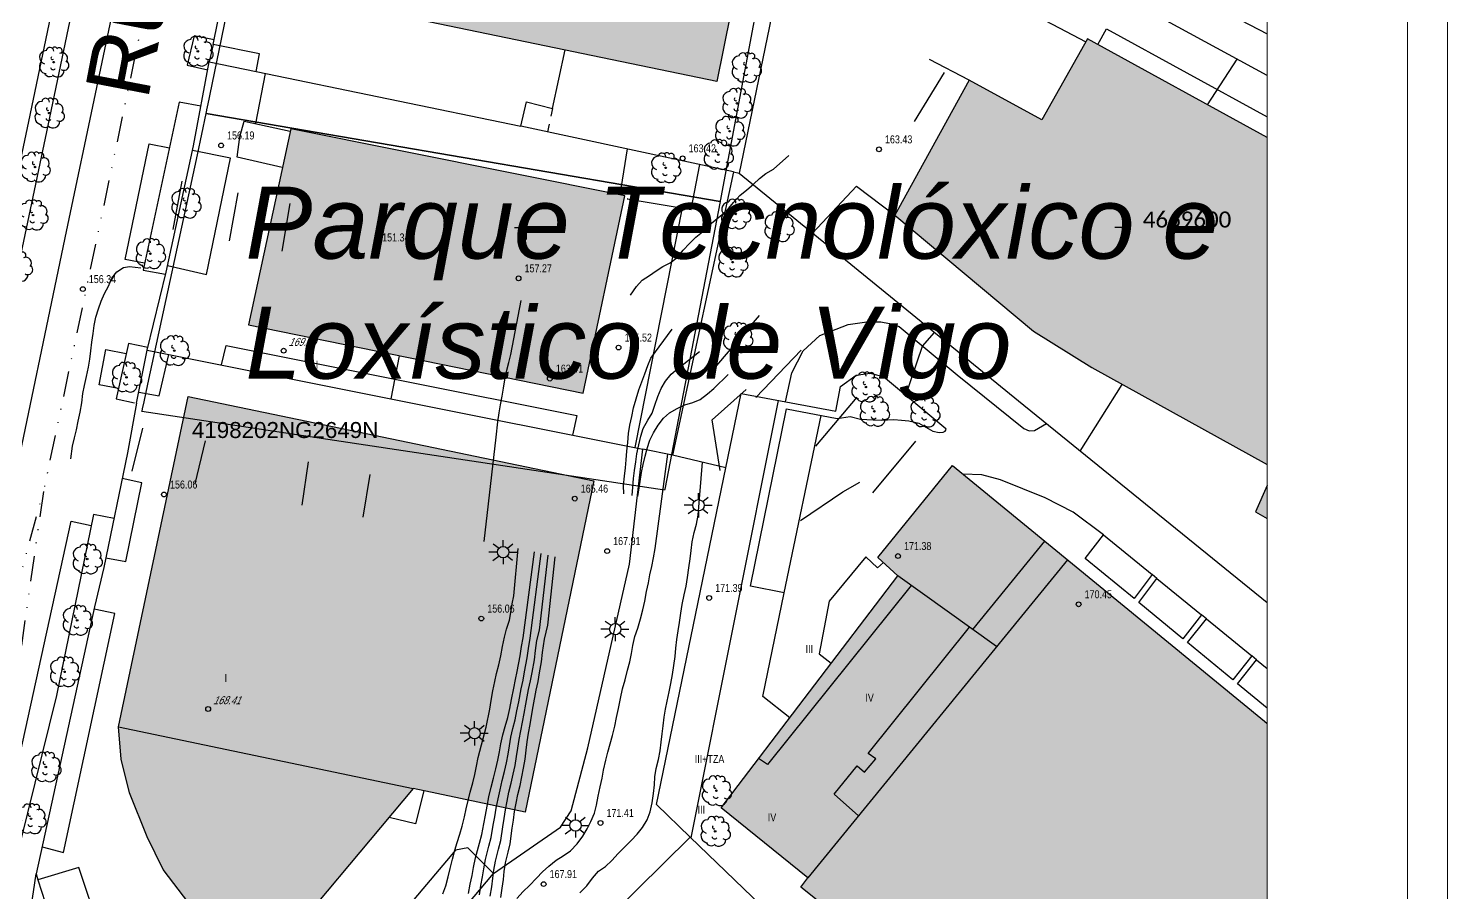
# Model space of a CAD drawing. Header units: metres. Extents: x 523256 to 524015, y 4669220 to 4669814.
# Drawn here: x 523837.7 to 524015.1, y 4669516.9 to 4669624.9 of the extents above; entities that cross this region are included whole.
import ezdxf
from ezdxf.enums import TextEntityAlignment as Align

# ---------------------------------------------------------------- set-up
doc = ezdxf.new("R2010")
doc.units = ezdxf.units.M
doc.header["$MEASUREMENT"] = 0
doc.linetypes.add('DISCONT', pattern=[2, 1, -1])
doc.linetypes.add('MORSE_D', pattern=[31.75, 12.7, -6.35, 0, -6.35, 0, -6.35])
for name, color, linetype in [('000000 Nombre Calle', 7, 'Continuous'), ('031006 Cota terreno', 9, 'Continuous'), ('031007 Cota edificio', 7, 'Continuous'), ('032011 Curva cada 1 m', 40, 'Continuous'), ('032015 Curva cada 5 m', 34, 'Continuous'), ('033006 Texto cota terreno', 9, 'Continuous'), ('033007 Texto cota edificio', 9, 'Continuous'), ('052004 Porche Tejavana', 7, 'Continuous'), ('052006 Division alturas', 9, 'Continuous'), ('052016 Cobertizo', 7, 'Continuous'), ('052019 Cubierta edificio auxiliar', 9, 'DISCONT'), ('052020 Edificacion alero', 2, 'Continuous'), ('052027 Edificacion por pie_alero', 2, 'Continuous'), ('053006 Texto altura edificio', 7, 'Continuous'), ('053009 Texto altura edificio predominante', 7, 'Continuous'), ('072004 Bordillo Acera', 1, 'Continuous'), ('072027 Pavimento', 9, 'Continuous'), ('082001 Valla Alambrada', 7, 'ALAMBRADA'), ('082002 Muro Tapia', 6, 'Continuous'), ('082003 Puerta', 7, 'Continuous'), ('101001 Arbol', 3, 'Continuous'), ('102006 Seto', 3, 'SETO'), ('141002 Farola pie', 7, 'Continuous'), ('192009 Grandes aparcamientos', 9, 'Continuous'), ('202001 Eje Calle', 254, 'MORSE_D'), ('990001 Sombreados', 7, 'Continuous'), ('992007 Cuadricula', 7, 'Continuous'), ('993007 Textos cuadricula', 7, 'Continuous'), ('PARCELA', 7, 'Continuous'), ('REFCATASTRAL', 7, 'Continuous')]:
    doc.layers.add(name, color=color, linetype=linetype)
doc.layers.add('992006 Lineas cajetin', color=7, linetype='Continuous', lineweight=0)
doc.styles.add('Legend', font='calibri.ttf')
doc.styles.get("Standard").update_dxf_attribs({"font": 'arial.ttf'})
doc.linetypes.add('ALAMBRADA', pattern='A,3,[131,GEOGRAMA.SHX,S=0.5,R=0,X=0,Y=0],3', length=6)
doc.linetypes.add('SETO', pattern='A,0,-1.2,1,[135,GEOGRAMA.SHX,S=0.4,R=0,X=0.5,Y=-0.5],1', length=3.2)

# ---------------------------------------------------------------- blocks, each defined once
blk = doc.blocks.new('COTAP')
at = {"color": 0}
blk.add_circle((0, 0), 0.3, dxfattribs=at)
blk = doc.blocks.new('ARBOL')
at = {"color": 0}
blk.add_circle((0, 0), 0.0939, dxfattribs=at)
for centre, radius, start, end in [((-0.45, 1.37), 0.48, 359.2878, 173.6078), ((0.16, 1.55), 0.336, 23.1565, 160.4665), ((0.7, 1.41), 0.384, 301.578, 139.328), ((-0.9, 0.61), 0.852, 92.28, 254.58), ((-0.15, 0.51), 0.192, 119.14, 310.56), ((1.05, 0.46), 0.708, 319.8556, 114.7656), ((1.31, -0.4), 0.612, 235.5275, 62.0275), ((-0.89, -0.54), 0.888, 142.64, 266.54), ((-0.48, -1.08), 0.72, 213.78, 295.32), ((-0.06, -0.61), 0.336, 189.64, 323.88), ((0.48, -1), 0.852, 224.67, 0.24)]:
    blk.add_arc(centre, radius, start, end, dxfattribs=at)
blk = doc.blocks.new('FAROLA')
at = {"color": 0}
for p, q in [((-0.71, 0), (-1.79, 0)), ((-1.26, 1.02), (-0.51, 0.49)), ((0, 0.71), (0, 1.51)), ((1.21, 0.98), (0.55, 0.45)), ((0.71, 0), (1.71, 0)), ((-1.3, -1.04), (-0.51, -0.48)), ((0, -0.71), (0, -1.51)), ((1.17, -1.04), (0.51, -0.49))]:
    blk.add_line(p, q, dxfattribs=at)
blk.add_circle((0, 0), 0.71, dxfattribs=at)

msp = doc.modelspace()

# ---------------------------------------------------------------- hatches: boundary and pattern name
at = {"layer": '990001 Sombreados', "true_color": 0xafafaf}
for points in [[(523876.11849, 4669659.45038), (523929.78849, 4669648.21038), (523923.74849, 4669618.27038), (523870.00849, 4669629.43038)], [(523912.28849, 4669603.97038), (523870.50849, 4669612.33038), (523865.22849, 4669587.82038), (523907.05849, 4669579.29038)], [(523908.37849, 4669568.35038), (523899.79849, 4669526.92038), (523885.82849, 4669529.86038), (523867.11849, 4669507.52038), (523861.54849, 4669511.85038), (523857.76849, 4669515.53038), (523854.58849, 4669519.75038), (523852.56849, 4669523.84038), (523850.34849, 4669529.33038), (523849.31849, 4669533.55038), (523849.00849, 4669537.58038), (523857.71849, 4669578.87038)], [(523992.54849, 4669470.52381), (523992.22849, 4669470.78038), (523987.37849, 4669474.72038), (523983.53849, 4669469.92038), (523956.18849, 4669496.67038), (523957.76849, 4669498.82038), (523934.27849, 4669517.52038), (523935.14849, 4669518.69038), (523924.29849, 4669527.46038), (523946.36849, 4669556.44038), (523943.89849, 4669558.76038), (523953.21849, 4669570.23038), (523992.22849, 4669538.27038), (523992.54849, 4669538.00827)]]:
    msp.add_hatch(color=253, dxfattribs=at).paths.add_polyline_path(points, flags=0)
h = msp.add_hatch(color=253, dxfattribs=at)
h.paths.add_polyline_path([(523992.54849, 4669563.63222), (523992.54849, 4669567.72927), (523991.06849, 4669564.44038)], flags=0)
h.paths.add_polyline_path([(523992.54849, 4669611.26536), (523970.09849, 4669623.59038), (523964.37849, 4669613.48038), (523955.31849, 4669618.42038), (523946.01849, 4669601.54038), (523963.34849, 4669587.06038), (523970.61849, 4669582.49038), (523992.54849, 4669570.36562)], flags=0)

# ---------------------------------------------------------------- linework, layer by layer
at = {"layer": '032011 Curva cada 1 m'}
for points, elevation in [([(523948.49, 4669613.25), (523952.24, 4669619.39)], 164), ([(523912.97, 4669591.56), (523913.74, 4669592.62), (523914.45, 4669593.41), (523915.34, 4669593.99), (523916.17, 4669594.59), (523917.04, 4669595.14), (523917.95, 4669595.6), (523918.83, 4669596.25), (523919.55, 4669597.16), (523920.34, 4669598.02), (523921.16, 4669598.79), (523921.97, 4669599.45), (523922.69, 4669600.2), (523923.54, 4669600.93), (523924.44, 4669601.63), (523925.21, 4669602.37), (523925.89, 4669603.16), (523926.63, 4669604.01), (523927.5, 4669604.72), (523928.33, 4669605.41), (523929.09, 4669606.14), (523929.88, 4669606.77), (523930.83, 4669607.28), (523932.78, 4669609.01)], 164), ([(523855.84, 4669599.75), (523856.94, 4669605.78)], 154), ([(523862.85, 4669598.35), (523863.93, 4669604.34)], 153), ([(523869.46, 4669597.03), (523870.46, 4669603)], 152), ([(523843.03, 4669571.08), (523843.26, 4669572.65), (523843.5, 4669573.71), (523843.75, 4669574.69), (523843.94, 4669575.8), (523844.21, 4669576.92), (523844.4, 4669578.08), (523844.55, 4669579.23), (523844.75, 4669580.27), (523844.99, 4669581.37), (523845.23, 4669582.55), (523845.4, 4669583.55), (523845.54, 4669584.6), (523845.66, 4669585.67), (523845.83, 4669586.77), (523845.96, 4669587.77), (523846.16, 4669588.81), (523846.51, 4669589.85), (523846.83, 4669590.8), (523847.24, 4669591.76), (523847.74, 4669592.67), (523848.17, 4669593.65), (523848.8, 4669594.45), (523849.63, 4669595.02), (523850.38, 4669595.12), (523851.8, 4669594.96)], 157), ([(523894.7, 4669560.74), (523896.21, 4669573.77), (523896.41, 4669575.72), (523896.58, 4669576.83), (523896.72, 4669577.85), (523896.92, 4669578.92), (523897.1, 4669579.91), (523897.27, 4669580.97), (523897.5, 4669581.99), (523897.77, 4669583.13), (523898.03, 4669584.13), (523899.33, 4669590.88)], 163), ([(523923.77, 4669582.75), (523929.11, 4669589.01)], 166), ([(523912.13, 4669566.71), (523912.12, 4669567.76), (523912.21, 4669568.93), (523912.35, 4669569.95), (523912.45, 4669570.95), (523912.54, 4669572.03), (523912.64, 4669573.13), (523912.73, 4669574.23), (523912.91, 4669575.31), (523913.14, 4669576.38), (523913.36, 4669577.47), (523913.69, 4669578.6), (523914.04, 4669579.7), (523914.39, 4669580.69), (523914.76, 4669581.69), (523915.14, 4669582.75), (523915.54, 4669583.67), (523918.19, 4669587.31)], 166), ([(523913.2, 4669566.51), (523913.26, 4669567.53), (523913.35, 4669568.62), (523913.49, 4669569.62), (523913.63, 4669570.69), (523913.79, 4669571.72), (523914.04, 4669572.84), (523914.27, 4669573.92), (523914.58, 4669574.89), (523915.14, 4669575.9), (523915.68, 4669576.79), (523916, 4669577.78), (523916.38, 4669578.88), (523916.83, 4669579.88), (523917.37, 4669580.79), (523918.04, 4669581.67), (523918.87, 4669582.35), (523921.6, 4669584.52)], 167), ([(523928.66, 4669578.76), (523934.3, 4669584.67)], 167), ([(523913.89, 4669566.38), (523914.19, 4669568.24), (523914.34, 4669569.36), (523914.58, 4669570.38), (523914.8, 4669571.41), (523915.05, 4669572.38), (523915.4, 4669573.42), (523915.85, 4669574.34), (523916.44, 4669575.28), (523917.1, 4669576.18), (523917.86, 4669576.84), (523918.79, 4669577.38), (523919.76, 4669577.84), (523920.76, 4669578.14), (523921.69, 4669578.51), (523922.61, 4669579.2), (523923.41, 4669579.87), (523925.17, 4669581.61)], 168), ([(523924.18, 4669569.63), (523923.2, 4669575.94), (523927.45, 4669579.75)], 169), ([(523936.14, 4669572.66), (523941.32, 4669578.8)], 168), ([(523850.71, 4669569.54), (523852.03, 4669574.93)], 158), ([(523858.56, 4669567.97), (523859.85, 4669573.34)], 159), ([(523943.27, 4669566.83), (523948.65, 4669573.27)], 169), ([(523871.94, 4669565.29), (523872.75, 4669570.71)], 161), ([(523879.55, 4669563.77), (523880.43, 4669569.14)], 162), ([(523934.23, 4669563.37), (523939.53, 4669566.94), (523941.63, 4669568.17)], 171), ([(523889.54, 4669516.71), (523889.9, 4669517.72), (523890.2, 4669518.82), (523890.46, 4669519.85), (523890.72, 4669521.05), (523891.01, 4669522.15), (523891.31, 4669523.11), (523891.63, 4669524.14), (523891.93, 4669525.18), (523892.25, 4669526.31), (523892.45, 4669527.32), (523892.7, 4669528.38), (523892.96, 4669529.4), (523893.27, 4669530.57), (523893.53, 4669531.61), (523893.75, 4669532.66), (523893.95, 4669533.76), (523894.95, 4669537.53), (523895.4, 4669539.78), (523895.56, 4669540.88), (523895.78, 4669542.06), (523896.03, 4669543.23), (523896.25, 4669544.23), (523896.54, 4669545.31), (523896.79, 4669546.45), (523896.99, 4669547.61), (523897.23, 4669548.79), (523897.5, 4669549.8), (523897.85, 4669550.9), (523898.03, 4669551.88), (523898.19, 4669552.94), (523898.39, 4669553.97), (523898.93, 4669559.89)], 159), ([(523892.74, 4669516.75), (523892.96, 4669517.91), (523893.18, 4669519.01), (523893.34, 4669520.01), (523893.59, 4669521.2), (523894.09, 4669523.05), (523894.39, 4669524.11), (523894.65, 4669525.47), (523894.85, 4669526.53), (523895.05, 4669527.64), (523895.29, 4669528.83), (523895.56, 4669530.02), (523895.86, 4669531.15), (523896.14, 4669532.33), (523896.4, 4669533.4), (523896.6, 4669534.45), (523896.78, 4669535.47), (523897.01, 4669536.58), (523897.31, 4669537.63), (523897.63, 4669538.76), (523897.88, 4669539.89), (523898.11, 4669540.99), (523898.38, 4669542.41), (523898.62, 4669543.49), (523898.8, 4669544.51), (523899.19, 4669546.46), (523899.37, 4669547.61), (523899.58, 4669548.7), (523900.97, 4669559.46)], 161), ([(523894.09, 4669516.58), (523894.29, 4669517.75), (523894.49, 4669518.83), (523894.63, 4669519.84), (523894.85, 4669520.99), (523895.29, 4669522.67), (523895.57, 4669523.73), (523895.83, 4669525.28), (523896.01, 4669526.32), (523896.19, 4669527.42), (523896.42, 4669528.57), (523896.67, 4669529.71), (523896.96, 4669530.85), (523897.23, 4669531.99), (523897.47, 4669533.08), (523897.67, 4669534.15), (523897.84, 4669535.19), (523898.03, 4669536.28), (523898.29, 4669537.35), (523898.56, 4669538.46), (523898.79, 4669539.57), (523899.01, 4669540.69), (523899.32, 4669542.33), (523899.56, 4669543.4), (523899.74, 4669544.45), (523900.07, 4669546.21), (523900.25, 4669547.36), (523900.46, 4669548.66), (523901.83, 4669559.26)], 162), ([(523895.43, 4669516.41), (523895.63, 4669517.58), (523895.79, 4669518.66), (523895.91, 4669519.66), (523896.1, 4669520.78), (523896.5, 4669522.28), (523896.76, 4669523.35), (523897.02, 4669525.08), (523897.18, 4669526.12), (523897.34, 4669527.21), (523897.55, 4669528.3), (523897.79, 4669529.41), (523898.07, 4669530.55), (523898.31, 4669531.66), (523898.55, 4669532.75), (523898.73, 4669533.85), (523898.9, 4669534.92), (523899.05, 4669535.99), (523899.26, 4669537.06), (523899.5, 4669538.16), (523899.71, 4669539.25), (523899.91, 4669540.4), (523900.25, 4669542.24), (523900.49, 4669543.32), (523900.67, 4669544.38), (523900.96, 4669545.95), (523901.12, 4669547.1), (523901.29, 4669548.36), (523901.6, 4669549.68), (523902.7, 4669559.05)], 163), ([(523896.78, 4669516.24), (523896.96, 4669517.42), (523897.1, 4669518.48), (523897.2, 4669519.49), (523897.36, 4669520.57), (523897.7, 4669521.9), (523897.94, 4669522.97), (523898.2, 4669524.89), (523898.34, 4669525.91), (523898.48, 4669526.99), (523898.68, 4669528.04), (523898.9, 4669529.1), (523899.17, 4669530.25), (523899.4, 4669531.32), (523899.62, 4669532.43), (523899.8, 4669533.55), (523899.96, 4669534.64), (523900.07, 4669535.69), (523900.24, 4669536.78), (523900.43, 4669537.86), (523900.62, 4669538.93), (523900.81, 4669540.1), (523901.19, 4669542.16), (523901.43, 4669543.23), (523901.61, 4669544.32), (523901.84, 4669545.7), (523902, 4669546.85), (523902.22, 4669548.53), (523902.63, 4669550.29), (523903.56, 4669558.85)], 164)]:
    msp.add_lwpolyline(points, dxfattribs=dict(at, elevation=elevation))
at = {"layer": '032015 Curva cada 5 m'}
for points, elevation in [([(523985.10849, 4669615.35038), (523988.77849, 4669621.06038)], 165), ([(523866.16849, 4669612.99038), (523867.36849, 4669619.25038)], 155), ([(523935.73849, 4669599.30038), (523941.23849, 4669605.18038)], 165), ([(523947.39849, 4669579.02038), (523949.46849, 4669585.18038), (523950.96849, 4669586.87038)], 170), ([(523883.04849, 4669578.58038), (523884.08849, 4669583.97038)], 160), ([(523969.18849, 4669572.04038), (523974.43849, 4669580.38038)], 170), ([(523898.78849, 4669516.12038), (523899.57849, 4669516.98038), (523900.36849, 4669517.75038), (523901.23849, 4669518.64038), (523901.98849, 4669519.44038), (523902.77849, 4669520.14038), (523903.69849, 4669520.89038), (523904.57849, 4669521.47038), (523905.47849, 4669522.09038), (523906.32849, 4669522.95038), (523907.01849, 4669523.89038), (523907.56849, 4669524.84038), (523908.02849, 4669525.74038), (523908.45849, 4669526.78038), (523908.71849, 4669527.78038), (523908.93849, 4669528.92038), (523909.16849, 4669530.08038), (523909.41849, 4669531.18038), (523909.60849, 4669532.18038), (523909.87849, 4669533.41038), (523910.12849, 4669534.42038), (523910.42849, 4669535.44038), (523910.74849, 4669536.49038), (523911.01849, 4669537.66038), (523911.23849, 4669538.74038), (523911.45849, 4669539.86038), (523911.70849, 4669541.10038), (523911.99849, 4669542.32038), (523912.29849, 4669543.45038), (523912.59849, 4669544.66038), (523912.87849, 4669545.72038), (523913.08849, 4669546.75038), (523913.26849, 4669547.74038), (523913.53849, 4669548.87038), (523913.87849, 4669549.91038), (523914.23849, 4669551.06038), (523914.50849, 4669552.21038), (523914.75849, 4669553.29038), (523914.99849, 4669554.50038), (523915.22849, 4669555.57038), (523915.40849, 4669556.58038), (523915.62849, 4669557.64038), (523915.85849, 4669558.71038), (523916.04849, 4669559.86038), (523917.65849, 4669571.66038)], 160), ([(523906.65849, 4669516.81038), (523907.50849, 4669517.72038), (523908.21849, 4669518.64038), (523908.95849, 4669519.52038), (523909.83849, 4669520.10038), (523910.62849, 4669520.88038), (523911.42849, 4669521.75038), (523912.24849, 4669522.54038), (523913.06849, 4669523.37038), (523913.80849, 4669524.17038), (523914.46849, 4669524.98038), (523915.04849, 4669525.94038), (523915.42849, 4669526.94038), (523915.67849, 4669528.07038), (523915.84849, 4669529.25038), (523915.95849, 4669530.31038), (523916.02849, 4669531.32038), (523916.16849, 4669532.36038), (523916.45849, 4669533.51038), (523916.67849, 4669534.59038), (523916.82849, 4669535.68038), (523916.92849, 4669536.70038), (523917.04849, 4669537.70038), (523917.16849, 4669538.77038), (523917.35849, 4669539.77038), (523917.55849, 4669540.80038), (523917.82849, 4669541.95038), (523918.03849, 4669542.99038), (523918.23849, 4669544.11038), (523918.40849, 4669545.25038), (523918.56849, 4669546.37038), (523918.63849, 4669547.40038), (523918.76849, 4669548.50038), (523918.91849, 4669549.56038), (523919.08849, 4669550.61038), (523919.25849, 4669551.80038), (523919.41849, 4669552.89038), (523919.66849, 4669554.07038), (523919.91849, 4669555.15038), (523920.09849, 4669556.25038), (523920.26849, 4669557.45038), (523920.41849, 4669558.60038), (523920.54849, 4669559.63038), (523920.69849, 4669560.70038), (523920.93849, 4669561.87038), (523921.20849, 4669562.90038), (523921.43849, 4669564.04038), (523921.96849, 4669570.65038)], 165)]:
    msp.add_lwpolyline(points, dxfattribs=dict(at, elevation=elevation))
at = {"layer": '052004 Porche Tejavana', "flags": 128}
for points in [[(523935.45849, 4669650.06038), (523926.80849, 4669608.01038)], [(523925.85849, 4669606.96038), (523899.25849, 4669612.68038), (523899.99849, 4669615.70038), (523903.23849, 4669614.88038), (523904.81849, 4669622.20038)], [(523925.85849, 4669606.96038), (523926.55849, 4669606.80038)], [(523926.80849, 4669608.01038), (523926.55849, 4669606.80038)], [(523887.16849, 4669529.58038), (523886.12849, 4669525.45038), (523882.79849, 4669526.24038)], [(523838.90849, 4669518.45038), (523842.56849, 4669507.12038), (523844.74849, 4669504.35038), (523849.59849, 4669500.63038), (523858.59849, 4669495.06038), (523870.20849, 4669488.71038), (523895.83849, 4669519.25038), (523892.62849, 4669522.44038), (523891.12849, 4669522.15038), (523868.88849, 4669495.88038), (523855.77849, 4669503.09038), (523851.66849, 4669505.83038), (523849.47849, 4669507.76038), (523847.49849, 4669509.54038), (523846.63849, 4669512.16038), (523844.03849, 4669520.00038), (523838.90849, 4669518.45038)]]:
    msp.add_lwpolyline(points, dxfattribs=at)
at = {"layer": '052006 Division alturas', "flags": 128}
for points in [[(523955.75849, 4669549.74038), (523964.76849, 4669560.77038)], [(523967.58849, 4669558.46038), (523935.14849, 4669518.69038)], [(523948.05849, 4669555.23038), (523930.08849, 4669532.85038), (523928.98849, 4669533.62038)], [(523958.73849, 4669547.61038), (523946.36849, 4669556.44038)], [(523941.48849, 4669526.46038), (523938.41849, 4669529.15038), (523941.28849, 4669532.69038), (523942.22849, 4669531.89038), (523943.62849, 4669533.58038), (523942.69849, 4669534.25038), (523955.34849, 4669550.03038)], [(523849.00849, 4669537.58038), (523885.82849, 4669529.86038)]]:
    msp.add_lwpolyline(points, dxfattribs=at)
at = {"layer": '052016 Cobertizo', "flags": 128}
msp.add_lwpolyline([(523860.31849, 4669620.72038), (523866.19849, 4669619.49038), (523866.61849, 4669621.73038), (523860.82849, 4669622.86038), (523860.31849, 4669620.72038)], dxfattribs=at)
at = {"layer": '052019 Cubierta edificio auxiliar', "flags": 128}
msp.add_lwpolyline([(523903.23849, 4669614.88038), (523902.60849, 4669611.96038)], dxfattribs=at)
at = {"layer": '052020 Edificacion alero', "flags": 128}
for points in [[(523992.54849, 4669611.26536), (523970.09849, 4669623.59038), (523964.37849, 4669613.48038), (523955.31849, 4669618.42038), (523946.01849, 4669601.54038), (523963.34849, 4669587.06038), (523970.61849, 4669582.49038), (523992.54849, 4669570.36562)], [(523912.28849, 4669603.97038), (523870.50849, 4669612.33038), (523865.22849, 4669587.82038), (523907.05849, 4669579.29038), (523912.28849, 4669603.97038)], [(523992.54849, 4669567.72927), (523991.06849, 4669564.44038), (523992.54849, 4669563.63222)]]:
    msp.add_lwpolyline(points, dxfattribs=at)
at = {"layer": '052027 Edificacion por pie_alero', "flags": 128}
for points in [[(523876.11849, 4669659.45038), (523929.78849, 4669648.21038), (523923.74849, 4669618.27038), (523870.00849, 4669629.43038), (523876.11849, 4669659.45038)], [(523908.37849, 4669568.35038), (523899.79849, 4669526.92038), (523885.82849, 4669529.86038), (523867.11849, 4669507.52038), (523861.54849, 4669511.85038), (523857.76849, 4669515.53038), (523854.58849, 4669519.75038), (523852.56849, 4669523.84038), (523850.34849, 4669529.33038), (523849.31849, 4669533.55038), (523849.00849, 4669537.58038), (523857.71849, 4669578.87038), (523908.37849, 4669568.35038)], [(523992.54849, 4669470.52381), (523992.22849, 4669470.78038), (523987.37849, 4669474.72038), (523983.53849, 4669469.92038), (523956.18849, 4669496.67038), (523957.76849, 4669498.82038), (523934.27849, 4669517.52038), (523935.14849, 4669518.69038), (523924.29849, 4669527.46038), (523946.36849, 4669556.44038), (523943.89849, 4669558.76038), (523953.21849, 4669570.23038), (523992.22849, 4669538.27038)], [(523992.22849, 4669538.27038), (523992.54849, 4669538.00827)]]:
    msp.add_lwpolyline(points, dxfattribs=at)
at = {"layer": '072004 Bordillo Acera', "flags": 128}
for points in [[(523878.72362, 4669797.00038), (523875.37849, 4669780.92038), (523870.37849, 4669757.12038), (523866.40849, 4669738.33038), (523860.63849, 4669709.88038), (523855.89849, 4669688.16038), (523849.78849, 4669658.96038), (523844.07849, 4669631.54038), (523840.15849, 4669612.74038), (523834.72849, 4669586.99038), (523828.69849, 4669558.71038), (523823.18849, 4669531.81038), (523826.36849, 4669526.43038), (523823.14849, 4669516.54038), (523820.21849, 4669509.09038), (523817.03849, 4669501.49038), (523812.40849, 4669492.28038), (523805.23849, 4669479.80038), (523798.78849, 4669478.56038), (523792.88849, 4669470.01038), (523786.12849, 4669461.93038), (523778.12849, 4669453.40038), (523769.31849, 4669445.36038), (523767.95849, 4669444.28038)], [(523860.94849, 4669623.47038), (523858.46849, 4669623.95038), (523857.56849, 4669620.31038), (523860.13849, 4669619.72038)], [(523859.29849, 4669615.19038), (523856.57849, 4669615.66038), (523852.05849, 4669594.68038), (523854.87849, 4669594.17038)], [(523852.64849, 4669584.99038), (523850.24849, 4669585.50038), (523848.68849, 4669578.57038), (523850.98849, 4669578.10038)], [(523992.54849, 4669539.90254), (523988.84849, 4669542.95038), (523991.20849, 4669545.97038), (523990.60849, 4669546.46038), (523988.24849, 4669543.45038), (523982.60849, 4669548.10038), (523984.94849, 4669551.08038), (523984.34849, 4669551.57038), (523982.00849, 4669548.59038), (523976.50849, 4669553.12038), (523978.76849, 4669556.12038), (523978.16849, 4669556.61038), (523975.90849, 4669553.61038), (523969.80849, 4669558.64038), (523972.07849, 4669561.58038), (523968.30849, 4669564.40038), (523964.80849, 4669566.21038), (523959.19849, 4669568.47038), (523956.89849, 4669569.09038), (523954.50849, 4669569.17038)], [(523848.43849, 4669563.63038), (523845.85849, 4669564.13038), (523841.24849, 4669541.50038), (523836.69849, 4669523.12038), (523834.88849, 4669523.59038), (523833.95849, 4669519.55038), (523833.74849, 4669515.62038), (523834.00849, 4669512.48038), (523834.70849, 4669509.14038), (523835.87849, 4669505.88038), (523837.71849, 4669502.58038), (523840.45849, 4669499.02038), (523844.61849, 4669495.33038), (523853.94849, 4669488.01038), (523855.81849, 4669489.19038), (523869.17849, 4669479.22038), (523880.58849, 4669469.93038), (523904.55849, 4669450.91038), (523907.32849, 4669452.81038)]]:
    msp.add_lwpolyline(points, dxfattribs=at)
at = {"layer": '072027 Pavimento', "flags": 128}
for points in [[(523932.34849, 4669578.22038), (523933.12849, 4669581.84038), (523934.53849, 4669584.60038), (523936.64849, 4669586.52038), (523940.18849, 4669587.86038), (523942.51849, 4669588.20038), (523944.24849, 4669588.21038), (523945.32849, 4669588.02038), (523946.54849, 4669587.61038), (523953.78849, 4669581.59038), (523962.14849, 4669574.86038), (523962.79849, 4669574.57038), (523963.47849, 4669574.64038), (523964.94849, 4669575.48038)], [(523932.87849, 4669538.72038), (523929.49849, 4669541.36038), (523932.17849, 4669554.33038), (523927.98849, 4669555.17038), (523932.47849, 4669577.34038), (523938.78849, 4669576.11038), (523940.41849, 4669576.39038), (523941.71849, 4669576.03038), (523943.31849, 4669575.94038), (523944.34849, 4669575.93038), (523945.88849, 4669575.99038), (523946.83849, 4669575.90038), (523947.74849, 4669575.82038), (523949.00849, 4669575.52038), (523950.75849, 4669574.53038), (523951.53849, 4669574.37038), (523952.05849, 4669574.42038), (523952.30849, 4669574.52038), (523952.43849, 4669574.75038), (523952.38849, 4669574.86038)], [(523944.57849, 4669558.12038), (523943.85849, 4669557.46038), (523942.37849, 4669558.85038), (523937.79849, 4669553.28038), (523936.55849, 4669546.70038), (523938.04849, 4669545.52038)]]:
    msp.add_lwpolyline(points, dxfattribs=at)
at = {"layer": '082001 Valla Alambrada', "flags": 128}
for points in [[(523650.68849, 4669417.89038), (523653.51849, 4669404.67038), (523656.77849, 4669391.36038), (523658.86849, 4669384.55038), (523659.17849, 4669383.69038), (523659.53849, 4669382.82038), (523659.91849, 4669382.00038), (523660.35849, 4669381.18038), (523660.82849, 4669380.38038), (523661.32849, 4669379.60038), (523661.86849, 4669378.85038), (523662.43849, 4669378.13038), (523663.05849, 4669377.44038), (523663.69849, 4669376.76038), (523664.36849, 4669376.12038), (523665.12849, 4669375.44038), (523665.89849, 4669374.81038), (523666.68849, 4669374.23038), (523667.51849, 4669373.68038), (523668.37849, 4669373.17038), (523669.25849, 4669372.69038), (523670.15849, 4669372.28038), (523671.07849, 4669371.90038), (523672.01849, 4669371.56038), (523672.95849, 4669371.27038), (523673.93849, 4669371.03038), (523674.66849, 4669370.87038), (523675.40849, 4669370.76038), (523676.15849, 4669370.66038), (523676.93849, 4669370.60038), (523677.28849, 4669370.58038), (523679.26849, 4669370.55038), (523683.84849, 4669371.60038), (523689.28849, 4669373.50038), (523692.16849, 4669374.78038), (523692.97849, 4669375.32038), (523694.59849, 4669377.30038), (523697.62849, 4669382.62038), (523692.52849, 4669385.60038), (523696.64849, 4669392.54038), (523701.88849, 4669389.09038), (523703.59849, 4669391.38038), (523707.17849, 4669396.34038), (523710.26849, 4669400.04038), (523713.42849, 4669402.98038), (523720.06849, 4669409.55038), (523728.79849, 4669416.38038), (523730.28849, 4669422.87038), (523742.60849, 4669429.93038), (523752.47849, 4669435.65038), (523759.80849, 4669440.93038), (523767.73849, 4669447.22038), (523776.40849, 4669455.14038), (523784.29849, 4669463.55038), (523790.93849, 4669471.49038), (523797.34849, 4669480.77038), (523803.67849, 4669481.99038), (523810.25849, 4669493.44038), (523814.81849, 4669502.51038), (523817.95849, 4669510.01038), (523820.84849, 4669517.37038), (523823.70849, 4669526.14038), (523820.60849, 4669531.38038), (523826.30849, 4669559.21038), (523832.33849, 4669587.50038), (523837.76849, 4669613.24038), (523841.68849, 4669632.04038), (523847.39849, 4669659.46038), (523853.50849, 4669688.67038), (523858.24849, 4669710.38038), (523864.01849, 4669738.83038), (523867.98849, 4669757.62038), (523872.98849, 4669781.42038), (523876.22823, 4669797.00038)], [(523992.54849, 4669619.01452), (523935.45849, 4669650.06038)], [(523863.75849, 4669486.26038), (523850.32849, 4669496.31038), (523844.56849, 4669501.10038), (523841.73849, 4669504.49038), (523839.38849, 4669508.59038), (523838.54849, 4669511.46038), (523838.06849, 4669515.01038), (523838.71849, 4669519.22038)]]:
    msp.add_lwpolyline(points, dxfattribs=at)
at = {"layer": '082002 Muro Tapia', "flags": 128}
for points in [[(523992.54849, 4669706.06136), (523953.69849, 4669727.43038), (523938.42849, 4669652.35038), (523992.54849, 4669624.20689)], [(523954.80849, 4669631.18038), (523969.88849, 4669623.22038)], [(523955.31849, 4669618.42038), (523950.32849, 4669621.01038)], [(523866.19849, 4669619.49038), (523899.25849, 4669612.68038)], [(523864.16849, 4669611.34038), (523864.70849, 4669613.31038), (523870.44849, 4669612.05038)], [(523854.93849, 4669594.43038), (523858.37849, 4669610.20038)], [(523912.54849, 4669609.82038), (523911.62849, 4669604.10038)], [(523912.58849, 4669603.60038), (523912.57849, 4669603.60038), (523920.56849, 4669602.26038), (523921.64849, 4669607.87038)], [(523925.85849, 4669606.96038), (523918.23849, 4669571.54038)], [(523941.23849, 4669605.18038), (523946.01849, 4669601.54038)], [(523851.24849, 4669578.06038), (523852.56849, 4669584.68038), (523914.51786, 4669572.28485)], [(523924.90759, 4669569.9506), (523926.82849, 4669579.24038), (523938.63849, 4669577.05038), (523939.21849, 4669580.12038), (523941.17849, 4669581.56038), (523942.92849, 4669581.79038), (523943.71849, 4669581.60038), (523944.57849, 4669581.38038), (523952.38849, 4669574.86038)], [(523931.43849, 4669578.38038), (523920.52849, 4669523.72038)], [(523850.11849, 4669571.85038), (523847.17849, 4669557.51038)], [(523895.83849, 4669519.25038), (523904.23849, 4669525.05038), (523905.56849, 4669527.08038), (523907.64849, 4669534.95038), (523912.86849, 4669557.93038), (523914.51786, 4669572.28485)], [(523918.23849, 4669571.54038), (523914.51786, 4669572.28485)], [(523924.90759, 4669569.9506), (523918.23849, 4669571.54038)], [(523920.45575, 4669523.78768), (523916.20849, 4669527.88038), (523924.90759, 4669569.9506)], [(523846.00849, 4669552.56038), (523838.71849, 4669519.22038), (523838.90849, 4669518.45038)], [(523874.87849, 4669477.93038), (523877.52849, 4669481.42038), (523920.45575, 4669523.78768)], [(523951.56702, 4669493.8085), (523920.45575, 4669523.78768)]]:
    msp.add_lwpolyline(points, dxfattribs=at)
at = {"layer": '082003 Puerta', "flags": 128}
for points in [[(523860.82849, 4669622.86038), (523861.95849, 4669628.44038)], [(523858.37849, 4669610.20038), (523860.31849, 4669620.72038)], [(523852.56849, 4669584.68038), (523854.93849, 4669594.43038)], [(523851.24849, 4669578.06038), (523850.11849, 4669571.85038)], [(523847.17849, 4669557.51038), (523846.00849, 4669552.56038)]]:
    msp.add_lwpolyline(points, dxfattribs=at)
at = {"layer": '102006 Seto', "flags": 128}
msp.add_lwpolyline([(523926.55849, 4669606.80038), (523961.44849, 4669578.32038), (523992.54849, 4669553.10487)], dxfattribs=at)
at = {"layer": '192009 Grandes aparcamientos', "flags": 128}
for points in [[(523845.14849, 4669636.67038), (523850.02849, 4669635.53038), (523842.44849, 4669599.52038), (523835.25849, 4669564.91038), (523826.76849, 4669525.59038)], [(523971.38849, 4669622.88038), (523972.47849, 4669624.84038), (523992.54849, 4669613.83239)], [(523852.24849, 4669595.56038), (523849.83849, 4669596.02038), (523852.80849, 4669610.48038), (523855.34849, 4669609.96038)], [(523869.46597, 4669607.49097), (523863.82849, 4669608.81038), (523864.16849, 4669611.34038)], [(523855.10849, 4669595.23038), (523859.96849, 4669594.13038), (523862.98849, 4669608.68038), (523858.25849, 4669609.63038)], [(523913.55849, 4669572.48038), (523919.45849, 4669602.45038)], [(523861.87849, 4669582.82038), (523862.45849, 4669585.26038), (523906.27849, 4669576.51038), (523905.73849, 4669574.04038)], [(523848.97849, 4669579.86038), (523846.56849, 4669580.33038), (523847.39849, 4669584.75038), (523849.96849, 4669584.26038)], [(523851.51849, 4669579.41038), (523854.08849, 4669578.94038), (523855.28849, 4669584.14038)], [(523932.17849, 4669554.33038), (523936.80849, 4669576.50038)], [(523847.42849, 4669558.72038), (523849.88849, 4669558.25038), (523851.89849, 4669568.08038), (523849.45849, 4669568.61038)], [(523834.30849, 4669523.36038), (523843.05849, 4669563.27038), (523845.57849, 4669562.74038)], [(523972.07849, 4669561.58038), (523978.16849, 4669556.61038)], [(523978.76849, 4669556.12038), (523984.34849, 4669551.57038)], [(523839.45849, 4669522.59038), (523842.13849, 4669521.88038), (523848.54849, 4669551.73038), (523845.94849, 4669552.29038)], [(523984.94849, 4669551.08038), (523990.60849, 4669546.46038)], [(523991.20849, 4669545.97038), (523992.54849, 4669544.8751)]]:
    msp.add_lwpolyline(points, dxfattribs=at)
at = {"layer": '202001 Eje Calle', "ltscale": 0.25, "flags": 128}
for points in [[(523887.91985, 4669797.00038), (523885.10849, 4669783.66038), (523882.00849, 4669769.35038), (523871.55849, 4669719.01038), (523864.11849, 4669683.61038), (523855.75849, 4669643.97038), (523848.34849, 4669608.49038), (523839.60111, 4669566.98991)], [(523807.3977, 4669477.12499), (523810.35208, 4669483.04351), (523815.49231, 4669492.72833), (523821.13818, 4669504.18167), (523825.9464, 4669515.74827), (523830.41255, 4669533.09671), (523839.60111, 4669566.98991)], [(523839.60111, 4669566.98991), (523835.72488, 4669539.87243), (523832.60709, 4669525.26504), (523831.59589, 4669517.26454), (523829.82625, 4669510.1062)]]:
    msp.add_lwpolyline(points, dxfattribs=at)
at = {"layer": '992006 Lineas cajetin'}
for points in [[(523256.09698, 4669814.00077), (524015.09698, 4669814.00077), (524015.09698, 4669220.0041), (523256.09698, 4669220.0041)], [(523275.09038, 4669809.00077), (524010.09698, 4669809.00077), (524010.09698, 4669287.31977), (523275.09038, 4669287.31977)]]:
    msp.add_lwpolyline(points, close=True, dxfattribs=at)
msp.add_lwpolyline([(523992.54849, 4669797.00038), (523992.54849, 4669297.00038)], dxfattribs=at)
at = {"layer": '992007 Cuadricula'}
for points in [[(523900, 4669598.5), (523900, 4669601.5)], [(523898.5, 4669600), (523901.5, 4669600)], [(523975, 4669600), (523973.5, 4669600)]]:
    msp.add_lwpolyline(points, dxfattribs=at)
at = {"layer": 'PARCELA'}
for points in [[(523924.16764, 4669603.26153), (523859.93314, 4669614.24253), (523859.95364, 4669614.34203), (523859.97214, 4669614.43253), (523859.98264, 4669614.48253), (523860.02264, 4669614.67803), (523860.04414, 4669614.78203), (523860.06464, 4669614.88203), (523860.35014, 4669616.27103), (523860.38914, 4669616.46103), (523869.39014, 4669660.26953), (523869.66614, 4669661.61253), (523869.67814, 4669661.67203), (523932.66814, 4669648.42203), (523932.48814, 4669647.45203), (523924.26764, 4669603.75153), (523924.20764, 4669603.46153), (523924.18764, 4669603.36153), (523924.16764, 4669603.26153)], [(523917.23764, 4669567.15103), (523851.92564, 4669577.00103), (523851.94714, 4669577.10103), (523851.95814, 4669577.15053), (523851.97764, 4669577.24103), (523851.99914, 4669577.34053), (523852.18464, 4669578.19703), (523852.66814, 4669580.43053), (523858.87664, 4669609.10153), (523859.93314, 4669614.24253), (523924.16764, 4669603.26153), (523917.26764, 4669567.29103), (523917.25764, 4669567.24103), (523917.23764, 4669567.15103)]]:
    msp.add_lwpolyline(points, dxfattribs=at)

# ---------------------------------------------------------------- block references
at = {"layer": '031006 Cota terreno'}
for p in [(523861.81, 4669610.26, 156.19), (523919.49, 4669608.65, 163.42), (523944.03, 4669609.77, 163.43), (523881.19, 4669597.51, 151.34), (523844.53, 4669592.3, 156.34), (523898.99, 4669593.65, 157.27), (523911.49, 4669584.99, 165.52), (523902.9, 4669581.11, 163.41), (523854.68, 4669566.62, 156.06), (523906.01, 4669566.11, 165.46), (523910.06, 4669559.55, 167.91), (523946.41, 4669558.93, 171.38), (523922.81, 4669553.69, 171.39), (523968.98, 4669552.9, 170.45), (523894.33, 4669551.11, 156.06), (523909.23, 4669525.56, 171.41), (523902.12, 4669517.92, 167.91)]:
    msp.add_blockref('COTAP', p, dxfattribs=at)
at = {"layer": '031007 Cota edificio'}
for p in [(523869.63, 4669584.6, 169.3), (523860.2, 4669539.81, 168.41)]:
    msp.add_blockref('COTAP', p, dxfattribs=at)
at = {"layer": '101001 Arbol'}
for p in [(523840.87849, 4669620.67038), (523858.90849, 4669622.03038), (523927.44849, 4669619.99038), (523926.27849, 4669615.53038), (523840.32849, 4669614.30038), (523925.36849, 4669612.04038), (523923.93849, 4669609.11038), (523838.56849, 4669607.56038), (523917.36849, 4669607.46038), (523857.41849, 4669603.03038), (523838.29849, 4669601.55038), (523926.12849, 4669601.69038), (523931.54849, 4669600.10038), (523852.97849, 4669596.72038), (523836.34849, 4669595.12038), (523925.75849, 4669595.67038), (523926.37849, 4669586.22038), (523855.96849, 4669584.61038), (523849.98849, 4669581.28038), (523942.39849, 4669580.06038), (523943.45849, 4669577.02038), (523949.76849, 4669576.91038), (523845.07849, 4669558.56038), (523843.82849, 4669550.89038), (523842.24849, 4669544.45038), (523839.90849, 4669532.56038), (523923.71849, 4669529.59038), (523838.04849, 4669526.08038), (523923.55849, 4669524.51038)]:
    msp.add_blockref('ARBOL', p, dxfattribs=at)
at = {"layer": '141002 Farola pie'}
for p in [(523921.47, 4669565.27), (523897.06, 4669559.42), (523911.08, 4669549.78), (523893.5, 4669536.77), (523906.11, 4669525.25)]:
    msp.add_blockref('FAROLA', p, dxfattribs=at)

# ---------------------------------------------------------------- texts
at = {"layer": '000000 Nombre Calle', "insert": (523844.7774, 4669617.29037), "char_height": 8, "attachment_point": 1, "rotation": 79.1426727}
msp.add_mtext_dynamic_manual_height_columns('Rúa do Saramil (VIAL A)', width=140.7683216, gutter_width=1, heights=[0], dxfattribs=at)
at = {"layer": '033006 Texto cota terreno', "width": 0.8}
for s, p in [('156.19', (523862.56, 4669611.01, 156.19)), ('163.42', (523920.24, 4669609.4, 163.42)), ('163.43', (523944.78, 4669610.52, 163.43)), ('151.34', (523881.94, 4669598.26, 151.34)), ('157.27', (523899.74, 4669594.4, 157.27)), ('156.34', (523845.28, 4669593.05, 156.34)), ('165.52', (523912.24, 4669585.74, 165.52)), ('163.41', (523903.65, 4669581.86, 163.41)), ('156.06', (523855.43, 4669567.37, 156.06)), ('165.46', (523906.76, 4669566.86, 165.46)), ('167.91', (523910.81, 4669560.3, 167.91)), ('171.38', (523947.16, 4669559.68, 171.38)), ('171.39', (523923.56, 4669554.44, 171.39)), ('170.45', (523969.73, 4669553.65, 170.45)), ('156.06', (523895.08, 4669551.86, 156.06)), ('171.41', (523909.98, 4669526.31, 171.41)), ('167.91', (523902.87, 4669518.67, 167.91))]:
    msp.add_text(s, height=1, dxfattribs=at).set_placement(p)
at = {"layer": '033007 Texto cota edificio', "oblique": 25, "width": 0.8}
for s, p in [('169.30', (523870.23, 4669585.2, 169.3)), ('168.41', (523860.8, 4669540.41, 168.41))]:
    msp.add_text(s, height=1, dxfattribs=at).set_placement(p)
at = {"layer": '052004 Porche Tejavana', "insert": (523864.84811, 4669605.10391), "char_height": 9, "attachment_point": 1}
msp.add_mtext_dynamic_manual_height_columns('{\\fArial|b0|i1|c0|p34;Parque Tecnolóxico e Loxístico de Vigo}', width=124.5295262, gutter_width=1, heights=[0], dxfattribs=at)
at = {"layer": '053006 Texto altura edificio', "width": 0.8}
for s, p in [('III', (523934.87, 4669546.81)), ('IV', (523942.33, 4669540.73)), ('III+TZA', (523921.01041, 4669533.05182)), ('III', (523921.37, 4669526.74)), ('IV', (523930.14, 4669525.77))]:
    msp.add_text(s, height=1, dxfattribs=at).set_placement(p)
at = {"layer": '053009 Texto altura edificio predominante', "width": 0.8}
msp.add_text('I', height=1, dxfattribs=at).set_placement((523873.64, 4669582.37))
msp.add_text('I', height=1, rotation=359.99, dxfattribs=at).set_placement((523862.26, 4669543.2))
at = {"layer": '993007 Textos cuadricula', "style": 'Legend'}
msp.add_text('4669600', height=2, dxfattribs=at).set_placement((523977, 4669600))
at = {"layer": 'REFCATASTRAL'}
msp.add_text('4198202NG2649N', height=2, dxfattribs=at).set_placement((523869.81465, 4669573.08365), align=Align.BOTTOM_CENTER)

doc.saveas('drawing.dxf')
